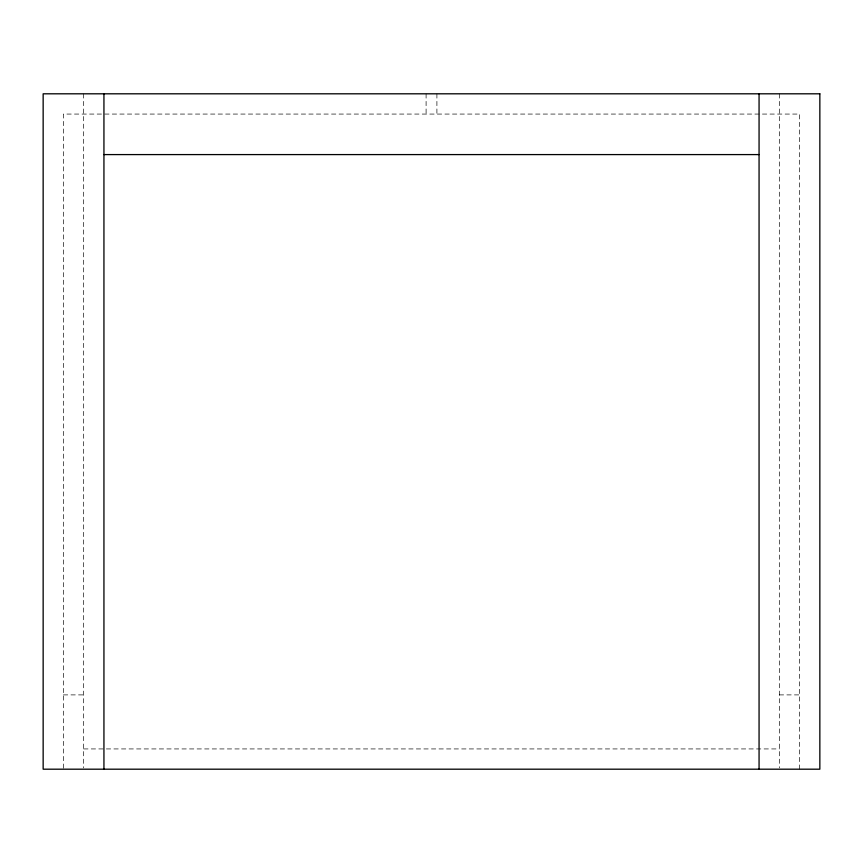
<?xml version="1.0" encoding="UTF-8"?>
<svg xmlns="http://www.w3.org/2000/svg" width="863" height="863" viewBox="0 0 863 863"><rect width="100%" height="100%" fill="white"/><g stroke="black" fill="none" stroke-linecap="round" stroke-linejoin="round"><path stroke-width="0.65" stroke-dasharray="4.32 3.24" d="M63.409 694.898L83.679 694.898M779.321 694.898L799.591 694.898M83.679 748.933L779.321 748.933M799.591 769.192L799.591 114.067L63.409 114.067L63.409 769.192M779.321 93.808L779.321 767.93M436.905 93.808L436.905 114.067M426.095 93.808L426.095 114.067M83.679 93.808L83.679 767.93"/><path stroke-width="1.29" d="M103.938 154.585L759.062 154.585M759.062 93.808L759.062 769.192M103.938 93.808L103.938 769.192M819.85 93.808L43.15 93.808L43.15 769.192L819.85 769.192L819.85 93.808"/></g></svg>
